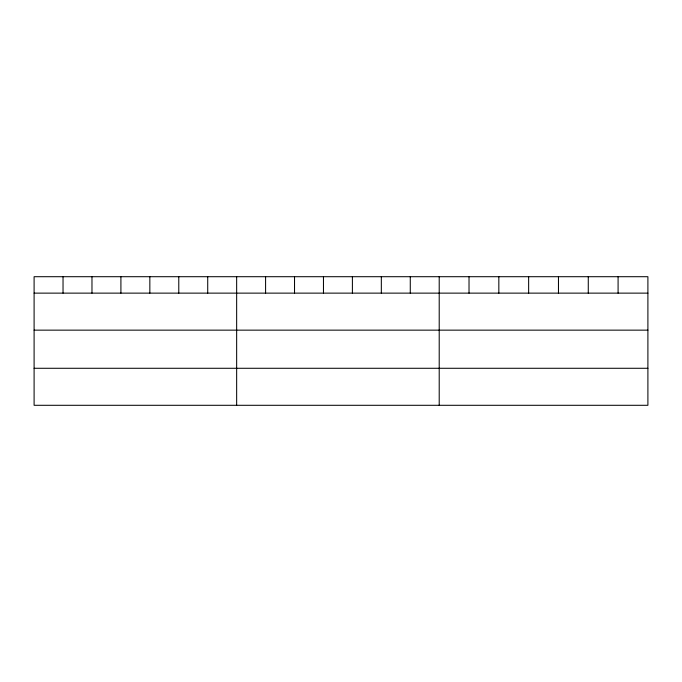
<?xml version="1.0" encoding="UTF-8"?>
<svg xmlns="http://www.w3.org/2000/svg" width="682" height="682" viewBox="0 0 682 682"><rect width="100%" height="100%" fill="white"/><g stroke="black" fill="none" stroke-linecap="round" stroke-linejoin="round"><path stroke-width="1.02" d="M647.9 293.132L647.9 405.296L34.1 405.296L34.1 276.704L647.9 276.704L647.9 293.132L34.1 293.132M34.1 330.148L647.9 330.148M34.1 368.28L647.9 368.28M618.088 276.704L618.088 293.132M588.276 276.704L588.276 293.132M558.464 276.704L558.464 293.132M528.644 276.704L528.644 293.132M498.832 276.704L498.832 293.132M469.02 276.704L469.02 293.132M439.208 276.704L439.208 405.296M410.274 276.704L410.274 293.132M381.332 276.704L381.332 293.132M352.398 276.704L352.398 293.132M323.464 276.704L323.464 293.132M294.53 276.704L294.53 293.132M265.588 276.704L265.588 293.132M236.654 276.704L236.654 405.296M207.72 276.704L207.72 293.132M178.778 276.704L178.778 293.132M149.844 276.704L149.844 293.132M120.91 276.704L120.91 293.132M91.976 276.704L91.976 293.132M63.034 276.704L63.034 293.132"/></g></svg>
